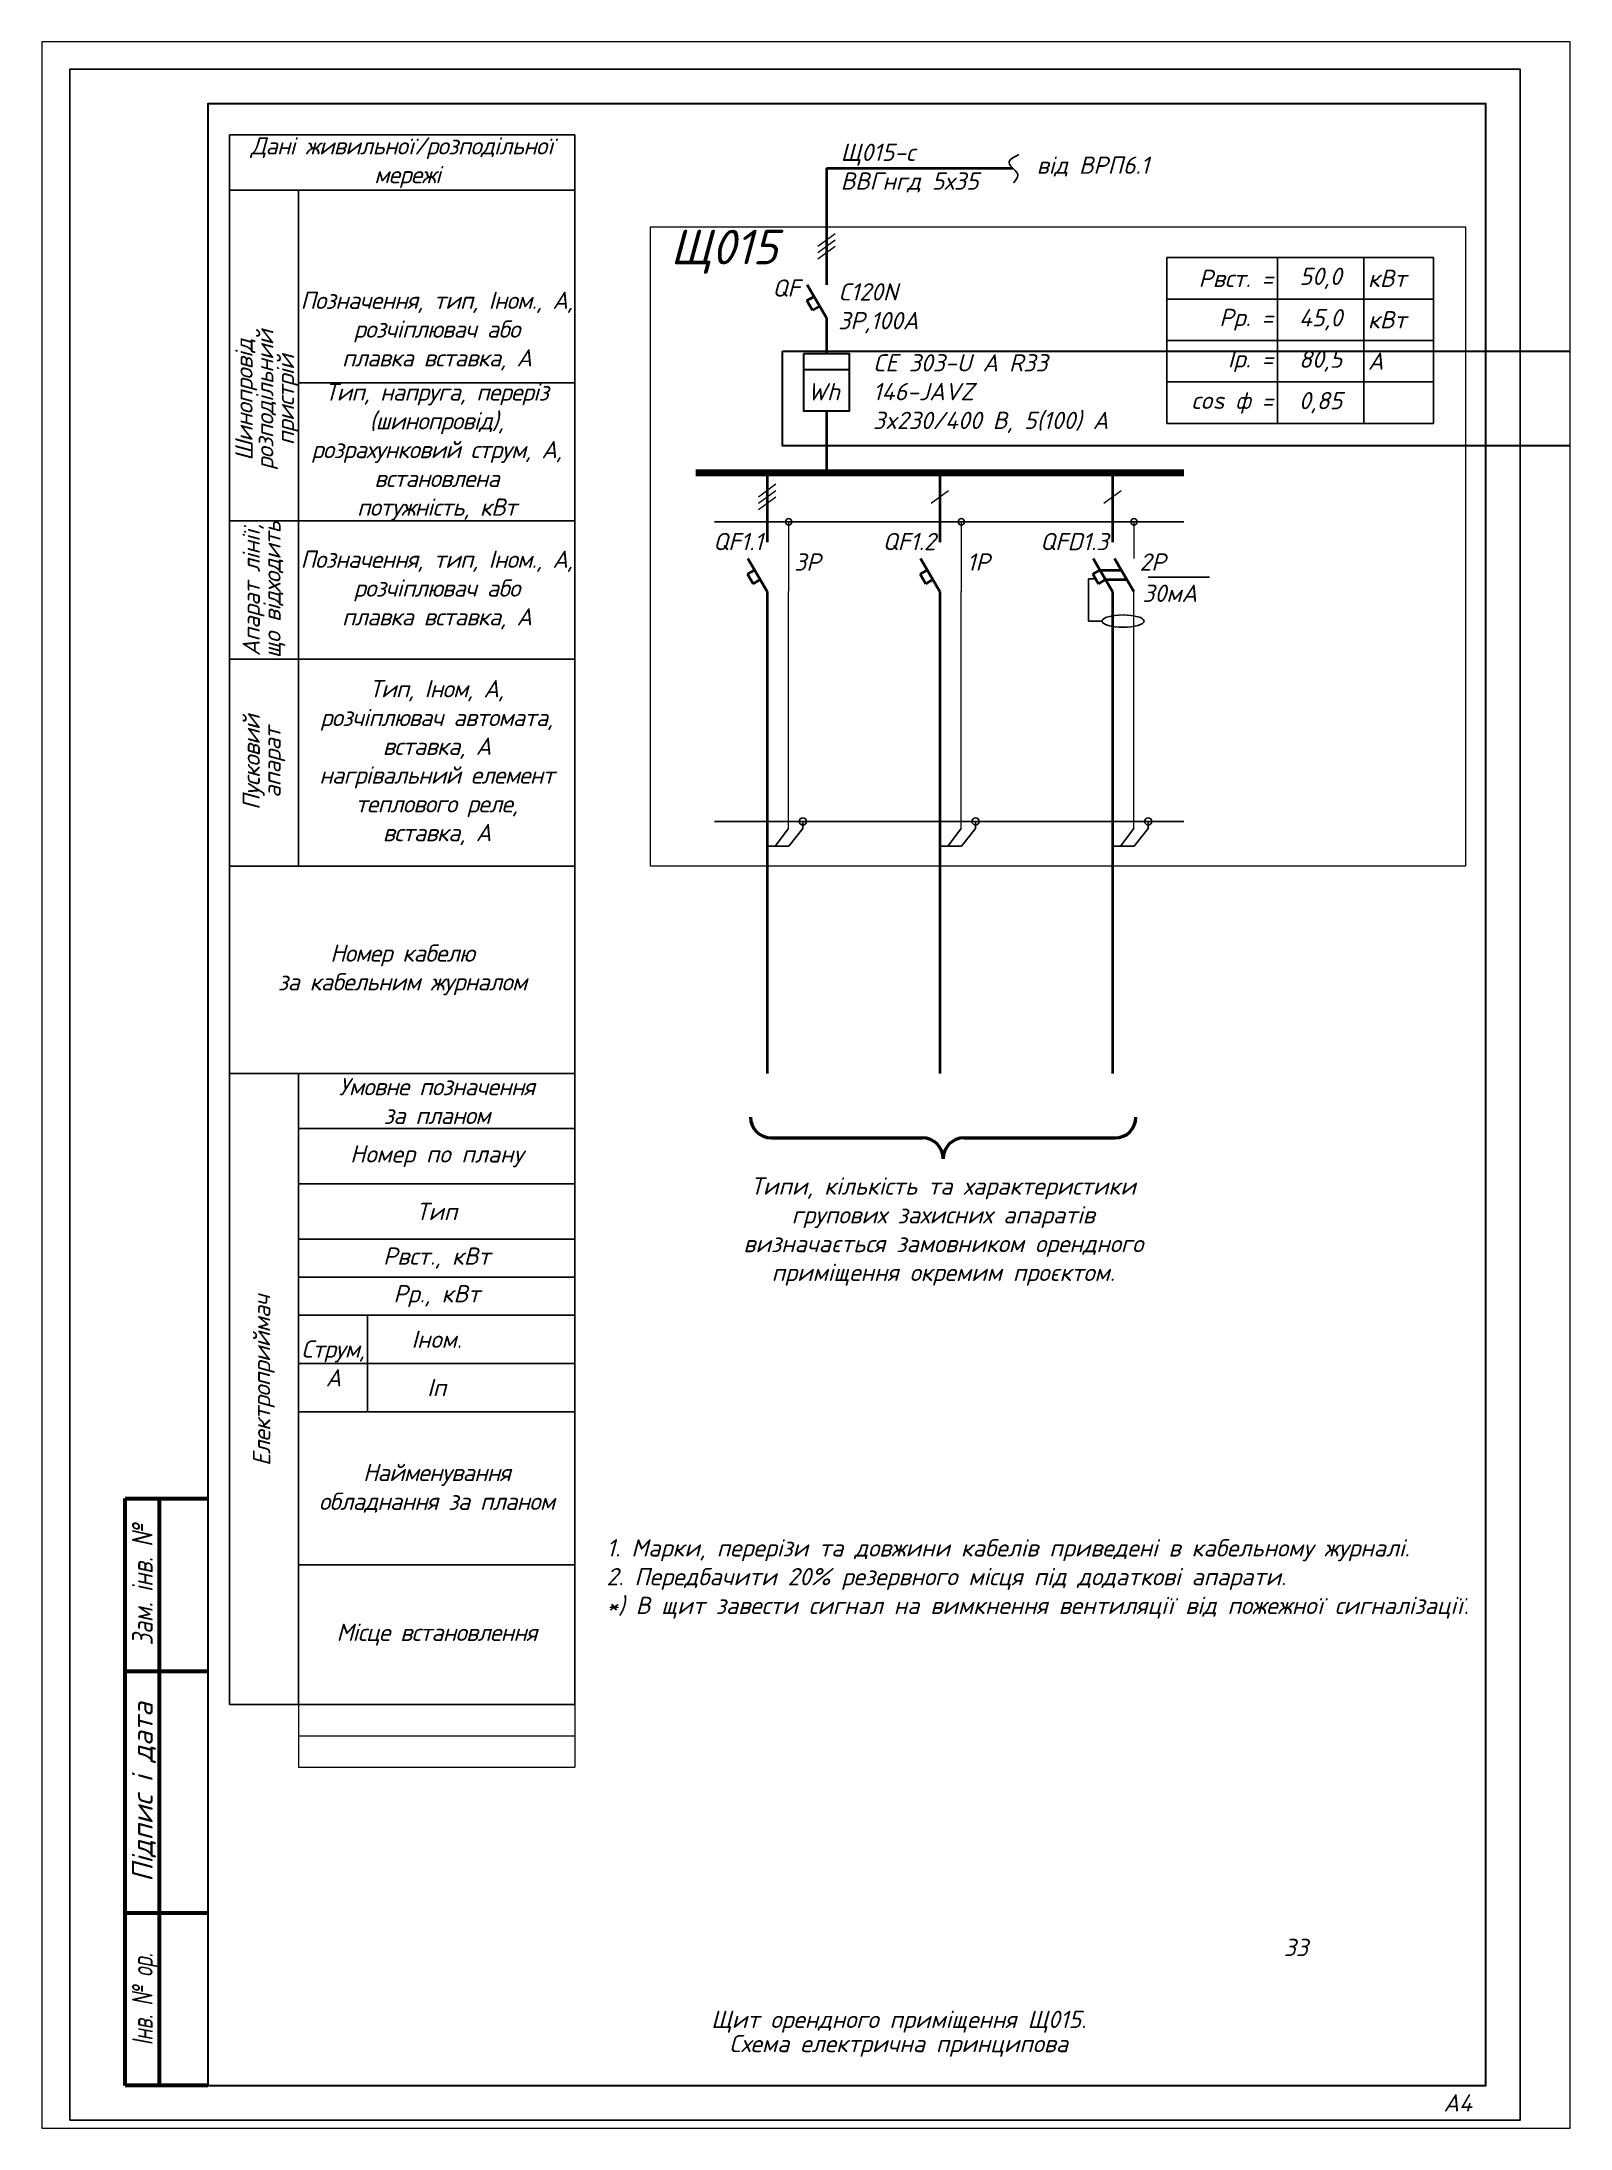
# Paper-space layout 'арк.33_Щ015_а4' of a CAD drawing. Header units: millimetres. Extents: x -4 to 217, y -1 to 301.
# The model-space entities are those that its viewports show. They can reach past a viewport. Long polylines and large blocks are cut down to what shows.
import ezdxf
from ezdxf.enums import TextEntityAlignment as Align

# ---------------------------------------------------------------- set-up
doc = ezdxf.new("R2010")
doc.units = ezdxf.units.MM
doc.linetypes.add('DASHDOTX2', pattern=[2, 1, -0.5, 0, -0.5])
doc.linetypes.add('DASHED', pattern=[9.525, 6.35, -3.175])
doc.layers.get('Defpoints').update_dxf_attribs({"color": 4})
doc.styles.add('GOST 2.304', font='isocpeui.ttf')
doc.styles.add('ГОСТ 2.304', font='isocpeui.ttf')
doc.styles.add('СГЕНЕРИР_СТИЛЬ_7', font='isocpeui.ttf')

# ---------------------------------------------------------------- blocks, each defined once
blk = doc.blocks.new('*T165')
at = {"color": 0, "linetype": 'ByBlock', "lineweight": -2, "transparency": 16777216}
for p, q in [((0, 0), (4000, 0)), ((0, 0), (0, -8340)), ((4000, 0), (4000, -8340)), ((0, -800), (4000, -800)), ((0, -1600), (4000, -1600)), ((0, -2150), (4000, -2150)), ((0, -2700), (4000, -2700)), ((0, -3400), (4000, -3400)), ((0, -4100), (4000, -4100)), ((0, -6315), (4000, -6315)), ((0, -8340), (4000, -8340))]:
    blk.add_line(p, q, dxfattribs=at)
at = {"layer": 'Defpoints', "color": 8, "linetype": 'ByBlock', "lineweight": 0, "transparency": 16777216}
for p, q in [((0, -8340), (0, -9247)), ((4000, -8340), (4000, -9247)), ((0, -8794), (4000, -8794)), ((0, -9247), (4000, -9247))]:
    blk.add_line(p, q, dxfattribs=at)
at = {"color": 0, "transparency": 16777216, "char_height": 250, "width": 3880, "attachment_point": 5, "style": 'ГОСТ 2.304'}
for s, insert in [('Номер по плану', (2000, -400)), ('Тип', (2000, -1200)), ('Рвст., кВт', (2000, -1875)), ('Рр., кВт', (2000, -2425)), ('Іном.', (2000, -3050)), ('Іп', (2000, -3750)), ('{\\T0.95;\\C7;Найменування обладнання за планом}', (2000, -5208)), ('{\\T0.95;\\C7;Місце встановлення}', (2000, -7328))]:
    blk.add_mtext(s, dxfattribs=dict(at, insert=insert))
blk = doc.blocks.new('*T166')
at = {"color": 0, "linetype": 'ByBlock', "lineweight": -2, "transparency": 16777216}
for p, q in [((0, 0), (3860, 0)), ((0, 0), (0, -2400)), ((1600, 0), (1600, -2400)), ((2850, 0), (2850, -2400)), ((3860, 0), (3860, -2400)), ((0, -600), (3860, -600)), ((0, -1200), (3860, -1200)), ((0, -1800), (3860, -1800)), ((0, -2400), (1600, -2400)), ((2850, -2400), (3860, -2400))]:
    blk.add_line(p, q, dxfattribs=at)
at = {"color": 0, "lineweight": -2, "transparency": 16777216}
blk.add_line((1600, -2400), (2850, -2400), dxfattribs=at)
at = {"color": 0, "transparency": 16777216, "char_height": 250, "style": 'ГОСТ 2.304'}
for s, insert, width, attachment_point in [('Рвст. =', (1540, -300), 1480, 6), ('50,0', (2225, -300), 1130, 5), ('кВт', (2910, -300), 890, 4), ('Рр. =', (1540, -900), 1480, 6), ('45,0', (2225, -900), 1130, 5), ('кВт', (2910, -900), 890, 4), ('Ір. =', (1540, -1500), 1480, 6), ('80,5', (2225, -1500), 1130, 5), ('А', (2910, -1500), 890, 4), ('сos ф =', (1540, -2100), 1480, 6), ('0,85', (2225, -2100), 1130, 5)]:
    blk.add_mtext(s, dxfattribs=dict(at, insert=insert, width=width, attachment_point=attachment_point))
blk = doc.blocks.new('*U160')
at = {"color": 0, "lineweight": 40}
for p, q in [((0, 0), (0, -1005)), ((-284, -1468), (-180, -1408)), ((-204, -1607), (-284, -1468)), ((0, -1720), (-280, -1240)), ((-100, -1547), (-204, -1607))]:
    blk.add_line(p, q, dxfattribs=at)
at = {"color": 0, "lineweight": 13}
for p, q in [((-124, -348), (124, -163)), ((-124, -441), (124, -256)), ((-124, -533), (124, -348))]:
    blk.add_line(p, q, dxfattribs=at)
at = {"color": 0, "lineweight": 9}
for p, q in [((311, -711), (311, -1240)), ((311, -1240), (311, -1720)), ((311, -2461), (311, -1720)), ((311, -2941), (311, -2461)), ((311, -5151), (311, -2941))]:
    blk.add_line(p, q, dxfattribs=at)
at = {"lineweight": 40}
for p, q in [((0, -1720), (0, -2226)), ((0, -2226), (0, -2941)), ((0, -2941), (0, -4529))]:
    blk.add_line(p, q, dxfattribs=at)
at = {"color": 0}
blk.add_circle((311, -711), 46.3, dxfattribs=at)
at = {"color": 0, "lineweight": 40}
blk.add_point((-37, -1659), dxfattribs=at)
at = {"style": 'ГОСТ 2.304'}
blk.add_attdef('QF', text='', height=250, dxfattribs=at).set_placement((-61, -997), align=Align.MIDDLE_RIGHT)
at = {"lineweight": 50, "style": 'ГОСТ 2.304'}
for tag, p in [('ТYPE', (369, -1046)), ('CURRENT', (391, -1419))]:
    blk.add_attdef(tag, p, '', height=250, dxfattribs=at)
blk = doc.blocks.new('*U161')
at = {"color": 0, "lineweight": 40}
for p, q in [((0, 0), (0, -1005)), ((-284, -1468), (-180, -1408)), ((-204, -1607), (-284, -1468)), ((0, -1720), (-280, -1240)), ((-100, -1547), (-204, -1607))]:
    blk.add_line(p, q, dxfattribs=at)
at = {"color": 0, "lineweight": 13}
blk.add_line((-124, -441), (124, -256), dxfattribs=at)
at = {"color": 0, "lineweight": 9}
for p, q in [((311, -711), (311, -1240)), ((311, -1240), (311, -1720)), ((311, -2461), (311, -1720)), ((311, -2941), (311, -2461)), ((311, -5151), (311, -2941))]:
    blk.add_line(p, q, dxfattribs=at)
at = {"lineweight": 40}
for p, q in [((0, -1720), (0, -2226)), ((0, -2226), (0, -2941)), ((0, -2941), (0, -4529))]:
    blk.add_line(p, q, dxfattribs=at)
at = {"color": 0}
blk.add_circle((311, -711), 46.3, dxfattribs=at)
at = {"color": 0, "lineweight": 40}
blk.add_point((-37, -1659), dxfattribs=at)
at = {"style": 'ГОСТ 2.304'}
blk.add_attdef('QF', text='', height=250, dxfattribs=at).set_placement((-61, -997), align=Align.MIDDLE_RIGHT)
at = {"lineweight": 50, "style": 'ГОСТ 2.304'}
for tag, p in [('ТYPE', (369, -1046)), ('CURRENT', (391, -1419))]:
    blk.add_attdef(tag, p, '', height=250, dxfattribs=at)
blk = doc.blocks.new('*U159')
at = {"color": 0, "lineweight": 40}
for p, q in [((0, 0), (0, -1005)), ((-284, -1468), (-180, -1408)), ((-204, -1607), (-284, -1468)), ((0, -1720), (-280, -1240)), ((-181, -1409), (130, -1409)), ((311, -1720), (31, -1240)), ((-100, -1547), (-204, -1607)), ((-100, -1547), (210, -1547))]:
    blk.add_line(p, q, dxfattribs=at)
at = {"color": 0, "lineweight": 13}
blk.add_line((-124, -441), (124, -256), dxfattribs=at)
at = {"color": 0, "lineweight": 9}
for p, q in [((311, -711), (311, -1240)), ((311, -2461), (311, -1720)), ((311, -2941), (311, -2461)), ((311, -5151), (311, -2941))]:
    blk.add_line(p, q, dxfattribs=at)
at = {"lineweight": 40}
for p, q in [((0, -1720), (0, -2226)), ((0, -2226), (0, -2941)), ((0, -2941), (0, -4529))]:
    blk.add_line(p, q, dxfattribs=at)
blk.add_line((516, -1512), (1402, -1512))
at = {"color": 0}
blk.add_lwpolyline([(-151, -2149), (-346, -2149), (-346, -1537), (-244, -1537)], dxfattribs=at)
blk.add_circle((311, -711), 46.3, dxfattribs=at)
blk.add_ellipse((153, -2149), major_axis=(-304, 0), ratio=0.29336, dxfattribs=at)
at = {"color": 0, "lineweight": 40}
blk.add_point((-37, -1659), dxfattribs=at)
at = {"style": 'ГОСТ 2.304'}
blk.add_attdef('QF', text='', height=250, dxfattribs=at).set_placement((-61, -997), align=Align.MIDDLE_RIGHT)
at = {"lineweight": 50, "style": 'ГОСТ 2.304'}
for tag, p in [('ТYPE', (369, -1046)), ('CURRENT', (391, -1419)), ('D_CURRENT', (432, -1871))]:
    blk.add_attdef(tag, p, '', height=250, dxfattribs=at)
blk = doc.blocks.new('Рамка А4 верт')
at = {"linetype": 'Continuous', "lineweight": 60}
for p, q in [((8, 5), (8, 90)), ((8, 90), (20, 90)), ((13, 5), (13, 90)), ((8, 65), (20, 65)), ((8, 30), (20, 30)), ((20, 5), (8, 5))]:
    blk.add_line(p, q, dxfattribs=at)
at = {"lineweight": 30, "ltscale": 100}
blk.add_lwpolyline([(20, 5), (205, 5), (205, 292), (20, 292)], close=True, dxfattribs=at)
at = {"layer": 'Defpoints', "ltscale": 100}
blk.add_lwpolyline([(0, 0), (210, 0), (210, 297), (0, 297)], close=True, dxfattribs=at)
at = {"linetype": 'Continuous', "lineweight": 25, "style": 'СГЕНЕРИР_СТИЛЬ_7'}
for s, width, p in [('Зам. інв. №', 0.8, (10.5, 77.5)), ('Інв. № ор.', 0.7, (10.5, 17.5))]:
    blk.add_text(s, height=3, rotation=90, dxfattribs=dict(at, width=width)).set_placement(p, align=Align.MIDDLE_CENTER)
blk.add_text('Підпис і дата', height=3, rotation=90, dxfattribs=at).set_placement((10.5, 47.5), align=Align.MIDDLE_CENTER)
at = {"linetype": 'Continuous', "style": 'ГОСТ 2.304'}
blk.add_text('А4', height=2.5, dxfattribs=at).set_placement((198.88, 1.24))

msp = doc.modelspace()

# ---------------------------------------------------------------- linework, layer by layer
at = {"ltscale": 200}
msp.add_line((-91860, -125902), (-86860, -125902), dxfattribs=at)
at = {"color": 7, "ltscale": 200}
for p, q in [((-91860, -125902), (-91860, -148632)), ((-86860, -148392), (-86860, -125902)), ((-91860, -126702), (-86860, -126702)), ((-90860, -126702), (-90860, -131492)), ((-90860, -129492), (-86860, -129492)), ((-91860, -131492), (-86860, -131492)), ((-90860, -131492), (-90860, -133492)), ((-91860, -133492), (-86860, -133492)), ((-90860, -133492), (-90860, -136492)), ((-91860, -136492), (-86860, -136492)), ((-91860, -139492), (-86860, -139492)), ((-90860, -139492), (-90860, -148392)), ((-90860, -140292), (-86860, -140292)), ((-90860, -141092), (-86860, -141092)), ((-90860, -141892), (-86860, -141892)), ((-90860, -142992), (-86860, -142992)), ((-89860, -142992), (-89860, -144392)), ((-89860, -143692), (-86860, -143692)), ((-90860, -144392), (-86860, -144392)), ((-91860, -148632), (-90860, -148632))]:
    msp.add_line(p, q, dxfattribs=at)
at = {"lineweight": 40, "ltscale": 200}
for q in [(-80519, -126381), (-83216, -128072)]:
    msp.add_line((-83216, -126381), q, dxfattribs=at)
at = {"color": 0, "lineweight": 13, "ltscale": 200}
for p, q in [((-83341, -127514), (-83092, -127328)), ((-83341, -127605), (-83092, -127420)), ((-83341, -127697), (-83092, -127512))]:
    msp.add_line(p, q, dxfattribs=at)
at = {"color": 0, "lineweight": 40, "ltscale": 200}
for p, q in [((-83216, -128552), (-83496, -128072)), ((-83500, -128300), (-83396, -128240)), ((-83420, -128439), (-83500, -128300)), ((-83316, -128379), (-83420, -128439)), ((-83216, -128552), (-83216, -129069)), ((-83216, -129902), (-83216, -130828))]:
    msp.add_line(p, q, dxfattribs=at)
at = {"color": 7, "lineweight": 30, "ltscale": 200}
msp.add_line((-83546, -129297), (-82886, -129297), dxfattribs=at)
at = {"color": 0, "linetype": 'DASHDOTX2', "ltscale": 200}
for p, q in [((-84837, -131504), (-78041, -131504)), ((-84837, -135843), (-78041, -135843))]:
    msp.add_line(p, q, dxfattribs=at)
at = {"lineweight": 40, "ltscale": 300}
for p, q in [((-84075, -135322), (-84075, -139492)), ((-81575, -135322), (-81575, -139492)), ((-79075, -135322), (-79075, -139492))]:
    msp.add_line(p, q, dxfattribs=at)
at = {"color": 0, "ltscale": 300}
for p, q in [((-83764, -135944), (-83961, -136203)), ((-83760, -136203), (-83558, -135943)), ((-83558, -135943), (-83558, -135843)), ((-81264, -135944), (-81461, -136203)), ((-81260, -136203), (-81058, -135943)), ((-81058, -135943), (-81058, -135843)), ((-78764, -135944), (-78961, -136203)), ((-78760, -136203), (-78558, -135943)), ((-78558, -135943), (-78558, -135843)), ((-84084, -136203), (-83760, -136203)), ((-81584, -136203), (-81260, -136203)), ((-79084, -136203), (-78760, -136203))]:
    msp.add_line(p, q, dxfattribs=at)
at = {"linetype": 'DASHED', "lineweight": 18, "ltscale": 50}
msp.add_lwpolyline([(-85764, -127232), (-73966, -127232), (-73966, -136492), (-85764, -136492)], close=True, dxfattribs=at)
at = {"color": 2, "lineweight": 30}
msp.add_lwpolyline([(-83852, -129031), (-21255, -129031), (-21255, -130403), (-83852, -130403)], close=True, dxfattribs=at)
at = {"color": 7, "lineweight": 30, "ltscale": 50}
msp.add_lwpolyline([(-83546, -129069), (-82886, -129069), (-82886, -129902), (-83546, -129902)], close=True, dxfattribs=at)
at = {"color": 0, "lineweight": 40, "ltscale": 100, "const_width": 100}
msp.add_lwpolyline([(-85108, -130793), (-78041, -130793)], dxfattribs=at)
at = {"lineweight": 50, "ltscale": 100}
for points in [[(-84014, -140426), (-81827, -140426)], [(-81225, -140426), (-79038, -140426)]]:
    msp.add_lwpolyline(points, dxfattribs=at)
at = {"color": 0}
for centre in [(-83558, -135843), (-81058, -135843), (-78558, -135843)]:
    msp.add_circle(centre, 51.8, dxfattribs=at)
at = {"lineweight": 50}
for centre, start, end in [((-84014, -140125), 180, 270), ((-79038, -140125), 270, 0), ((-81827, -140727), 0, 90), ((-81225, -140727), 90, 180)]:
    msp.add_arc(centre, 301, start, end, dxfattribs=at)
msp.add_spline([(-80429, -126183), (-80573, -126305), (-80445, -126486), (-80509, -126593)], degree=3)

# ---------------------------------------------------------------- block references
at = {"xscale": 100, "yscale": 100, "zscale": 100}
msp.add_blockref('Рамка А4 верт', (-94171, -154650), dxfattribs=at)
for name, p in [('*T166', (-78287, -127678)), ('*T165', (-90860, -140292))]:
    msp.add_blockref(name, p)
at = {"lineweight": 50}
for name, p, values in [('*U160', (-84075, -130793), {'QF': 'QF1.1', 'CURRENT': '3P'}), ('*U161', (-81575, -130793), {'QF': 'QF1.2', 'CURRENT': '1P'}), ('*U159', (-79075, -130793), {'QF': 'QFD1.3', 'CURRENT': '2P', 'D_CURRENT': '30мА'})]:
    msp.add_blockref(name, p, dxfattribs=at).add_auto_attribs(values)

# ---------------------------------------------------------------- texts
at = {"color": 7, "lineweight": 40, "style": 'ГОСТ 2.304'}
msp.add_text('Wh', height=250, dxfattribs=at).set_placement((-83488, -129745))
at = {"linetype": 'Continuous', "char_height": 250, "style": 'ГОСТ 2.304'}
for s, insert, width, attachment_point in [('{\\T0.95;Дані живильної/розподільної\\P мережі}', (-89360, -126302), 5000, 5), ('{\\C7;від ВРП6.1}', (-80173, -126359), 4000, 4)]:
    msp.add_mtext(s, dxfattribs=dict(at, insert=insert, width=width, attachment_point=attachment_point))
at = {"color": 7, "linetype": 'Continuous', "char_height": 250, "style": 'ГОСТ 2.304'}
for s, insert, width, attachment_point in [('{\\C256;Щ015-с\\P\\pt3000;ВВГнгд 5х35}', (-83011, -126381), 4000, 4), ('{\\T0.95;Позначення, тип, Iном., А, розчіплювач або \\Pплавка вставка, А}', (-88860, -128742), 4000, 5), ('{\\T0.95;Тип, напруга, переріз (шинопровід), розрахунковий струм, А, встановлена \\Pпотужність, кВт}', (-88860, -130492), 4000, 5), ('{\\T0.95;Позначення, тип, Iном., А, розчіплювач або \\Pплавка вставка, А}', (-88860, -132492), 4000, 5), ('{\\T0.95;Тип, Iном, А,\\Pрозчіплювач автомата,\\Pвставка, А\\Pнагрівальний елемент теплового реле,\\Pвставка, А}', (-88860, -134992), 4000, 5), ('{\\T0.95;Номер кабелю \\Pза кабельним журналом}', (-89360, -137992), 5000, 5), ('{\\T0.95;Умовне позначення \\Pза планом}', (-88860, -139892), 4000, 5), ('{\\T0.95;Струм, А}', (-90360, -143692), 1000, 5)]:
    msp.add_mtext(s, dxfattribs=dict(at, insert=insert, width=width, attachment_point=attachment_point))
at = {"color": 1, "linetype": 'Continuous', "attachment_point": 4, "style": 'ГОСТ 2.304'}
for s, insert, char_height, width in [('{\\C256;Щ015}', (-85475, -127593), 500, 4000), ('{\\C7;QF}', (-84000, -128119), 250, 562.36), ('{\\C7;C120N\\P3P,100A}', (-83046, -128412), 250, 4000)]:
    msp.add_mtext(s, dxfattribs=dict(at, insert=insert, char_height=char_height, width=width))
at = {"color": 7, "linetype": 'Continuous', "char_height": 250, "attachment_point": 5, "rotation": 90, "line_spacing_factor": 0.72, "style": 'ГОСТ 2.304'}
for s, insert, width in [('{\\T0.95;Шинопровід\\Pрозподільний \\Pпристрій}', (-91315, -129742), 3500), ('{\\T0.95;Апарат лінії, що відходить}', (-91360, -132492), 2000), ('{\\T0.95;Пусковий \\Pапарат}', (-91360, -134992), 3000), ('{\\T0.95;Електроприймач}', (-91360, -143942), 8900)]:
    msp.add_mtext(s, dxfattribs=dict(at, insert=insert, width=width))
at = {"ltscale": 100, "char_height": 250, "style": 'GOST 2.304'}
for s, width, insert, attachment_point in [('{\\C7;CE 303-U A R33 146-JAVZ\\P3x230/400 В, 5(100) А}', 3620.55, (-82544, -129077, 0), 1), ('Типи, кількість та характеристики групових захисних апаратів визначається замовником орендного приміщення окремим проєктом.', 5842.68, (-81526, -140998, 0), 2)]:
    msp.add_mtext_dynamic_manual_height_columns(s, width=width, gutter_width=1250, heights=[0], dxfattribs=dict(at, insert=insert, attachment_point=attachment_point))
at = {"lineweight": 15, "insert": (-86401, -146238), "char_height": 250, "width": 12347.42, "attachment_point": 1, "style": 'ГОСТ 2.304'}
msp.add_mtext('{\\C7;1. Марки, перерізи та довжини кабелів приведені в кабельному журналі}.\\P{\\C7;2. Передбачити 20% резервного місця під додаткові апарати.\\P*) }В щит завести сигнал на вимкнення вентиляції від пожежної сигналізації.', dxfattribs=at)
at = {"linetype": 'Continuous', "lineweight": 25, "char_height": 250, "attachment_point": 5, "line_spacing_factor": 0.84, "style": 'GOST 2.304'}
for s, insert, width in [('{\\C7;33}', (-76421, -152150), 1500), ('{\\C7;Щит орендного приміщення }Щ015{\\C7;. \\PСхема електрична принципова }', (-82171, -153400), 7000)]:
    msp.add_mtext(s, dxfattribs=dict(at, insert=insert, width=width))

psp = doc.layouts.new('арк.33_Щ015_а4')

# ---------------------------------------------------------------- viewports
at = {"layer": 'Defpoints'}
psp.add_viewport(center=(106.55, 149.86), size=(221.3, 302.165), view_center_point=(-83512.92, -139660.32), view_height=30216.471, dxfattribs=at)

doc.saveas('drawing.dxf')
